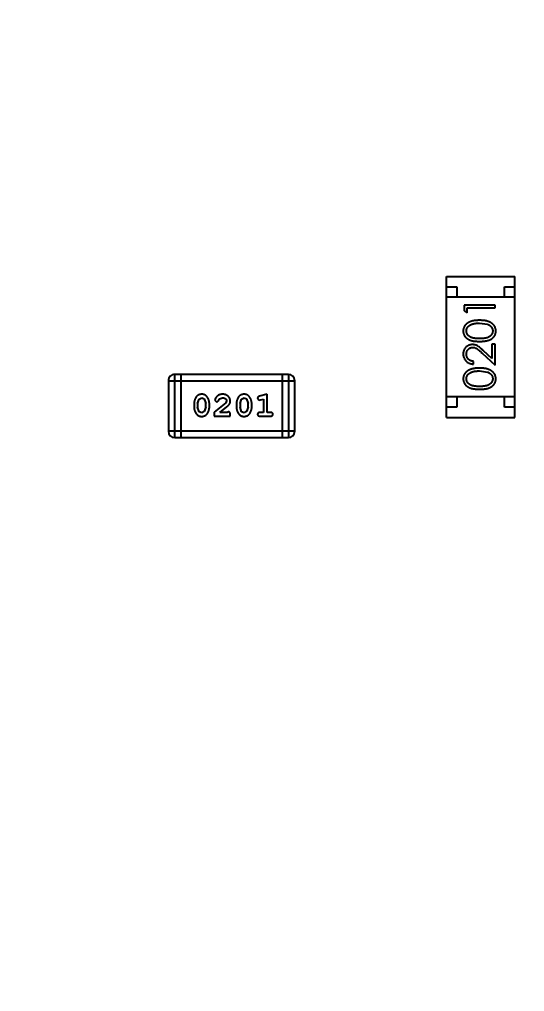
# Model space of a CAD drawing. Header units: inches. Extents: x 246 to 500, y -220 to -17.
# Drawn here: x 461.266 to 463.705, y -108.484 to -103.793 of the extents above; entities that cross this region are included whole.
import ezdxf

# ---------------------------------------------------------------- set-up
doc = ezdxf.new("R2010")
doc.units = ezdxf.units.IN
doc.header["$LTSCALE"] = 1.21
doc.header["$MEASUREMENT"] = 0
doc.header["$PDMODE"] = 3
doc.header["$PDSIZE"] = 0.3125
doc.layers.get('0').update_dxf_attribs({"linetype": 'CONTINUOUS'})
doc.layers.get('Defpoints').update_dxf_attribs({"linetype": 'CONTINUOUS'})
doc.layers.add('DIM', color=3, linetype='CONTINUOUS')
doc.styles.get("Standard").update_dxf_attribs({"font": 'txt', "width": 0.8})
doc.dimstyles.get("Standard").update_dxf_attribs({"dimtxt": 0.15625, "dimasz": 0.1875, "dimexe": 0.125, "dimexo": 0.0625, "dimgap": 0.09, "dimtad": 0, "dimtih": 1, "dimtoh": 1, "dimzin": 4, "dimdsep": 46, "dimtxsty": 'Standard', "dimblk": '_FILLED', "dimblk1": '_FILLED', "dimblk2": '_FILLED', "dimcen": 0.09, "dimazin": 1, "dimtp": 0.01, "dimtm": 0.01, "dimtfac": 1, "dimtofl": 0, "dimtmove": 0, "dimatfit": 3, "dimldrblk": '_FILLED', "dimfxl": 1, "dimtolj": 1, "dimtzin": 4, "dimarcsym": 0})

# ---------------------------------------------------------------- blocks, each defined once
blk = doc.blocks.new('_FILLED')
at = {"color": 0, "linetype": 'ByBlock'}
blk.add_solid([(0, 0), (-1, 0.1667), (-1, -0.1667)], dxfattribs=at)
blk = doc.blocks.new('*D60')
at = {"layer": 'Defpoints', "color": 0}
for p in [(481.9401, -91.8581), (457.6897, -127.8567), (492.1011, -127.8567)]:
    blk.add_point(p, dxfattribs=at)
at = {"layer": 'DIM', "color": 0, "lineweight": -2}
for p, q in [((482.0026, -91.8581), (492.2261, -91.8581)), ((492.1011, -93.8581), (492.1011, -106.8341)), ((492.1011, -125.8567), (492.1011, -112.8807)), ((457.7522, -127.8567), (492.2261, -127.8567))]:
    blk.add_line(p, q, dxfattribs=at)
at = {"layer": 'DIM', "color": 0, "lineweight": -2, "xscale": 2, "yscale": 2, "zscale": 2}
for p, rotation in [((492.1011, -91.8581), 90), ((492.1011, -127.8567), 270)]:
    blk.add_blockref('_FILLED', p, dxfattribs=dict(at, rotation=rotation))
at = {"layer": 'DIM', "color": 0, "insert": (492.1011, -109.8574), "char_height": 2, "attachment_point": 5, "rotation": 90}
blk.add_mtext('\\A1;36.00', dxfattribs=at)

msp = doc.modelspace()

# ---------------------------------------------------------------- linework, layer by layer
at = {"color": 7, "linetype": 'Continuous'}
for p, q in [((463.3276, -105.7138), (463.3276, -105.0338)), ((463.3276, -105.0338), (463.6576, -105.0338)), ((463.6576, -105.7138), (463.6576, -105.0338)), ((463.3276, -105.0838), (463.3776, -105.0838)), ((463.3776, -105.0838), (463.3776, -105.1338)), ((463.6076, -105.1338), (463.6076, -105.0838)), ((463.6076, -105.0838), (463.6576, -105.0838)), ((463.6576, -105.1338), (463.3276, -105.1338)), ((463.4123, -105.172), (463.4123, -105.1997)), ((463.5623, -105.172), (463.4123, -105.172)), ((463.5623, -105.1854), (463.5623, -105.172)), ((463.4123, -105.1997), (463.4277, -105.2085)), ((463.4277, -105.2085), (463.4277, -105.1854)), ((463.4277, -105.1854), (463.5623, -105.1854)), ((463.4873, -105.2585), (463.525, -105.2642)), ((463.5469, -105.3604), (463.5469, -105.4302)), ((463.5623, -105.3604), (463.5469, -105.3604)), ((463.5623, -105.4623), (463.5623, -105.3604)), ((463.5003, -105.4042), (463.5623, -105.4623)), ((463.5469, -105.4302), (463.5069, -105.3927)), ((463.4585, -105.4566), (463.4585, -105.4431)), ((463.4873, -105.4893), (463.525, -105.4949)), ((461.9854, -105.5366), (461.9854, -105.7805)), ((461.9854, -105.5366), (462.595, -105.5366)), ((462.0159, -105.811), (462.0159, -105.5062)), ((462.5645, -105.5062), (462.0159, -105.5062)), ((462.0464, -105.811), (462.0464, -105.5062)), ((462.5341, -105.5062), (462.5341, -105.811)), ((462.5645, -105.5062), (462.5645, -105.811)), ((462.595, -105.7805), (462.595, -105.5366)), ((462.1266, -105.6468), (462.1339, -105.625)), ((462.1339, -105.625), (462.1462, -105.6192)), ((462.1462, -105.6192), (462.1584, -105.6245)), ((462.1584, -105.6245), (462.1659, -105.6468)), ((462.21, -105.6312), (462.2188, -105.6397)), ((462.2188, -105.6397), (462.2273, -105.6331)), ((462.2273, -105.6331), (462.2323, -105.6246)), ((462.2323, -105.6246), (462.2471, -105.6192)), ((462.2666, -105.6338), (462.2619, -105.6435)), ((462.3311, -105.6468), (462.3384, -105.625)), ((462.3384, -105.625), (462.3507, -105.6192)), ((462.3507, -105.6192), (462.3629, -105.6245)), ((462.3629, -105.6245), (462.3705, -105.6468)), ((462.4161, -105.621), (462.424, -105.6302)), ((462.424, -105.6302), (462.4294, -105.6292)), ((462.4617, -105.6019), (462.4251, -105.6118)), ((462.4294, -105.6292), (462.4444, -105.625)), ((462.4444, -105.625), (462.4444, -105.69)), ((462.4617, -105.69), (462.4617, -105.6019)), ((463.6576, -105.6138), (463.3276, -105.6138)), ((463.3776, -105.6138), (463.3776, -105.6638)), ((463.6076, -105.6638), (463.6076, -105.6138)), ((462.1093, -105.6465), (462.1093, -105.6643)), ((462.1266, -105.6468), (462.1266, -105.664)), ((462.1343, -105.6863), (462.1266, -105.664)), ((462.1464, -105.6916), (462.1343, -105.6863)), ((462.1587, -105.6858), (462.1464, -105.6916)), ((462.1659, -105.664), (462.1587, -105.6858)), ((462.1659, -105.664), (462.1659, -105.6468)), ((462.1832, -105.6643), (462.1832, -105.6465)), ((462.2619, -105.6435), (462.2068, -105.6884)), ((462.2068, -105.6884), (462.2068, -105.7073)), ((462.2336, -105.69), (462.2672, -105.663)), ((462.2753, -105.6869), (462.2698, -105.69)), ((462.3138, -105.6465), (462.3138, -105.6643)), ((462.3311, -105.6468), (462.3311, -105.664)), ((462.3388, -105.6863), (462.3311, -105.664)), ((462.3509, -105.6916), (462.3388, -105.6863)), ((462.3632, -105.6858), (462.3509, -105.6916)), ((462.3705, -105.664), (462.3632, -105.6858)), ((462.3705, -105.664), (462.3705, -105.6468)), ((462.3878, -105.6643), (462.3878, -105.6465)), ((463.3776, -105.6638), (463.3276, -105.6638)), ((463.6576, -105.6638), (463.6076, -105.6638)), ((462.2068, -105.7073), (462.2839, -105.7073)), ((462.2698, -105.69), (462.2336, -105.69)), ((462.2839, -105.7073), (462.2839, -105.6995)), ((462.4444, -105.69), (462.4271, -105.69)), ((462.4271, -105.7073), (462.479, -105.7073)), ((462.479, -105.69), (462.4617, -105.69)), ((463.3276, -105.7138), (463.6576, -105.7138)), ((462.595, -105.7805), (461.9854, -105.7805)), ((462.0159, -105.811), (462.5645, -105.811))]:
    msp.add_line(p, q, dxfattribs=at)
for centre, start, end in [((462.0159, -105.5366), 89.9999, 179.9999), ((462.5645, -105.5366), 359.9999, 89.9999), ((462.0159, -105.7805), 179.9999, 269.9999), ((462.5645, -105.7805), 269.9999, 359.9999)]:
    msp.add_arc(centre, 0.0305, start, end, dxfattribs=at)
for points, knots in [([(463.4874, -105.245), (463.4851, -105.2451), (463.4806, -105.2451), (463.474, -105.2454), (463.4678, -105.2459), (463.462, -105.2467), (463.4565, -105.2476), (463.4514, -105.2488), (463.4466, -105.2502), (463.4422, -105.2518), (463.4381, -105.2536), (463.4343, -105.2555), (463.4307, -105.2577), (463.4274, -105.2599), (463.4244, -105.2623), (463.4216, -105.2649), (463.4191, -105.2676), (463.4169, -105.2705), (463.4149, -105.2735), (463.4132, -105.2765), (463.4117, -105.2797), (463.4106, -105.283), (463.4096, -105.2863), (463.409, -105.2897), (463.4086, -105.2932), (463.4085, -105.2956), (463.4085, -105.2968)], [0, 0, 0, 0, 0.065278, 0.127205, 0.186168, 0.241675, 0.294115, 0.343609, 0.390387, 0.434463, 0.476646, 0.517002, 0.555936, 0.593716, 0.630057, 0.665601, 0.700745, 0.734917, 0.768681, 0.802087, 0.834849, 0.867433, 0.900138, 0.932806, 0.966212, 1, 1, 1, 1]), ([(463.4239, -105.2964), (463.424, -105.2947), (463.4241, -105.2914), (463.4254, -105.2866), (463.4275, -105.2819), (463.4299, -105.2782), (463.4321, -105.2753), (463.4342, -105.2733), (463.4364, -105.2713), (463.4389, -105.2695), (463.4416, -105.2678), (463.4445, -105.2663), (463.4477, -105.2648), (463.4511, -105.2635), (463.4548, -105.2623), (463.4587, -105.2613), (463.4629, -105.2604), (463.4673, -105.2597), (463.4719, -105.2592), (463.4768, -105.2587), (463.482, -105.2586), (463.4855, -105.2585), (463.4873, -105.2585)], [0, 0, 0, 0, 0.059689, 0.119507, 0.181075, 0.246162, 0.279894, 0.314468, 0.350403, 0.387474, 0.426147, 0.466624, 0.508745, 0.553328, 0.600058, 0.649177, 0.700552, 0.754894, 0.811825, 0.871514, 0.934319, 1, 1, 1, 1]), ([(463.5662, -105.2968), (463.5662, -105.2956), (463.5661, -105.2932), (463.5657, -105.2897), (463.565, -105.2863), (463.5641, -105.2829), (463.5629, -105.2797), (463.5614, -105.2765), (463.5597, -105.2734), (463.5577, -105.2704), (463.5555, -105.2675), (463.5529, -105.2648), (463.5502, -105.2622), (463.5471, -105.2598), (463.5438, -105.2575), (463.5402, -105.2554), (463.5364, -105.2535), (463.5324, -105.2517), (463.528, -105.2501), (463.5232, -105.2488), (463.5181, -105.2476), (463.5127, -105.2466), (463.5069, -105.246), (463.5007, -105.2454), (463.4942, -105.2451), (463.4897, -105.2451), (463.4874, -105.245)], [0, 0, 0, 0, 0.033824, 0.067298, 0.10028, 0.133019, 0.165736, 0.198792, 0.232372, 0.266409, 0.301016, 0.336196, 0.371972, 0.408574, 0.446394, 0.485225, 0.525372, 0.567224, 0.611081, 0.65775, 0.70702, 0.759235, 0.814484, 0.873227, 0.934937, 1, 1, 1, 1]), ([(463.525, -105.2642), (463.5261, -105.2646), (463.5281, -105.2653), (463.5311, -105.2667), (463.5338, -105.2681), (463.5363, -105.2697), (463.5386, -105.2715), (463.5408, -105.2733), (463.5427, -105.2753), (463.5449, -105.2781), (463.5473, -105.2818), (463.5493, -105.2865), (463.5506, -105.2914), (463.5507, -105.2947), (463.5508, -105.2964)], [0, 0, 0, 0, 0.075949, 0.148549, 0.218996, 0.286119, 0.351826, 0.416074, 0.478265, 0.540325, 0.660405, 0.774606, 0.887187, 1, 1, 1, 1]), ([(463.4085, -105.2968), (463.4085, -105.298), (463.4085, -105.3003), (463.409, -105.3038), (463.4096, -105.3071), (463.4106, -105.3104), (463.4117, -105.3137), (463.4132, -105.3168), (463.4149, -105.3198), (463.4168, -105.3228), (463.4191, -105.3256), (463.4215, -105.3282), (463.4242, -105.3307), (463.4272, -105.333), (463.4304, -105.3352), (463.4338, -105.3372), (463.4375, -105.339), (463.4415, -105.3407), (463.4458, -105.3422), (463.4505, -105.3435), (463.4556, -105.3446), (463.4612, -105.3454), (463.4671, -105.3461), (463.4735, -105.3466), (463.4803, -105.3469), (463.485, -105.3469), (463.4874, -105.347)], [0, 0, 0, 0, 0.033742, 0.066533, 0.099153, 0.13154, 0.164087, 0.196563, 0.229707, 0.263315, 0.297504, 0.331686, 0.366482, 0.4021, 0.438958, 0.476748, 0.515985, 0.556589, 0.599519, 0.645765, 0.695487, 0.748721, 0.805687, 0.866754, 0.931405, 1, 1, 1, 1]), ([(463.4873, -105.3335), (463.4853, -105.3335), (463.4814, -105.3335), (463.4758, -105.3332), (463.4705, -105.3329), (463.4656, -105.3324), (463.461, -105.3318), (463.4569, -105.3309), (463.4531, -105.33), (463.4497, -105.3289), (463.4466, -105.3277), (463.4437, -105.3263), (463.441, -105.3248), (463.4385, -105.3232), (463.4362, -105.3215), (463.4341, -105.3196), (463.4321, -105.3175), (463.4299, -105.3147), (463.4275, -105.3109), (463.4254, -105.3062), (463.4241, -105.3013), (463.424, -105.298), (463.4239, -105.2964)], [0, 0, 0, 0, 0.073302, 0.142286, 0.206253, 0.266017, 0.321612, 0.372532, 0.419497, 0.462398, 0.502825, 0.541489, 0.579034, 0.615143, 0.650298, 0.684912, 0.718701, 0.752189, 0.817245, 0.879117, 0.939613, 1, 1, 1, 1]), ([(463.5508, -105.2964), (463.5507, -105.298), (463.5505, -105.3013), (463.5492, -105.3062), (463.5472, -105.3109), (463.5448, -105.3147), (463.5425, -105.3175), (463.5406, -105.3196), (463.5384, -105.3215), (463.5361, -105.3233), (463.5336, -105.3249), (463.5309, -105.3264), (463.528, -105.3277), (463.5249, -105.329), (463.5215, -105.3301), (463.5177, -105.331), (463.5135, -105.3317), (463.509, -105.3324), (463.5041, -105.3329), (463.4989, -105.3332), (463.4932, -105.3335), (463.4893, -105.3335), (463.4873, -105.3335)], [0, 0, 0, 0, 0.060034, 0.120278, 0.182348, 0.247919, 0.281641, 0.315701, 0.350322, 0.385703, 0.421819, 0.459196, 0.497866, 0.538301, 0.58121, 0.628183, 0.679403, 0.734699, 0.794074, 0.858416, 0.927049, 1, 1, 1, 1]), ([(463.4874, -105.347), (463.4898, -105.3469), (463.4944, -105.3469), (463.5012, -105.3466), (463.5075, -105.3461), (463.5135, -105.3454), (463.519, -105.3445), (463.5242, -105.3434), (463.5289, -105.3421), (463.5332, -105.3406), (463.5372, -105.3389), (463.5409, -105.337), (463.5444, -105.335), (463.5476, -105.3329), (463.5506, -105.3306), (463.5533, -105.3281), (463.5557, -105.3254), (463.5579, -105.3226), (463.5599, -105.3197), (463.5616, -105.3167), (463.563, -105.3136), (463.5641, -105.3104), (463.5651, -105.3071), (463.5657, -105.3038), (463.5661, -105.3003), (463.5662, -105.298), (463.5662, -105.2968)], [0, 0, 0, 0, 0.068113, 0.132564, 0.193427, 0.250218, 0.303569, 0.353576, 0.400235, 0.443586, 0.484619, 0.524292, 0.56238, 0.599049, 0.63494, 0.669782, 0.704009, 0.737842, 0.771098, 0.803896, 0.836415, 0.868639, 0.900715, 0.933378, 0.966213, 1, 1, 1, 1]), ([(463.4531, -105.3623), (463.4516, -105.3624), (463.4487, -105.3625), (463.4444, -105.363), (463.4402, -105.3641), (463.4362, -105.3654), (463.4324, -105.3672), (463.4287, -105.3694), (463.4251, -105.3719), (463.4217, -105.3748), (463.4186, -105.378), (463.4159, -105.3816), (463.4136, -105.3853), (463.4117, -105.3893), (463.4103, -105.3936), (463.4093, -105.3981), (463.4086, -105.4028), (463.4085, -105.406), (463.4085, -105.4077)], [0, 0, 0, 0, 0.06271, 0.123347, 0.183401, 0.242828, 0.302097, 0.36242, 0.423725, 0.487032, 0.550491, 0.612709, 0.674265, 0.73617, 0.799211, 0.863483, 0.930525, 1, 1, 1, 1]), ([(463.4085, -105.4077), (463.4085, -105.4093), (463.4086, -105.4126), (463.4093, -105.4175), (463.4104, -105.4221), (463.4119, -105.4265), (463.4139, -105.4307), (463.4163, -105.4347), (463.4192, -105.4386), (463.4225, -105.4421), (463.4261, -105.4454), (463.43, -105.4483), (463.4342, -105.4507), (463.4386, -105.4527), (463.4432, -105.4544), (463.4481, -105.4555), (463.4532, -105.4563), (463.4567, -105.4565), (463.4585, -105.4566)], [0, 0, 0, 0, 0.06445, 0.126725, 0.187421, 0.247417, 0.306749, 0.366595, 0.427749, 0.490235, 0.553031, 0.614805, 0.676505, 0.738096, 0.801021, 0.864897, 0.931209, 1, 1, 1, 1]), ([(463.4239, -105.4083), (463.4239, -105.4072), (463.424, -105.405), (463.4244, -105.4018), (463.4251, -105.3987), (463.4261, -105.3957), (463.4273, -105.3929), (463.4289, -105.3902), (463.4307, -105.3876), (463.4328, -105.3852), (463.4351, -105.383), (463.4375, -105.3811), (463.44, -105.3795), (463.4427, -105.3781), (463.4454, -105.3771), (463.4483, -105.3764), (463.4512, -105.3759), (463.4533, -105.3758), (463.4543, -105.3758)], [0, 0, 0, 0, 0.068027, 0.133505, 0.19695, 0.26027, 0.322741, 0.384982, 0.448465, 0.513424, 0.578224, 0.640011, 0.700094, 0.760067, 0.819012, 0.877878, 0.938035, 1, 1, 1, 1]), ([(463.5069, -105.3927), (463.5054, -105.3913), (463.5024, -105.3885), (463.498, -105.3845), (463.4939, -105.381), (463.49, -105.3778), (463.4864, -105.3749), (463.483, -105.3725), (463.4799, -105.3704), (463.476, -105.368), (463.4713, -105.3657), (463.4654, -105.3638), (463.4593, -105.3626), (463.4552, -105.3624), (463.4531, -105.3623)], [0, 0, 0, 0, 0.09953, 0.192079, 0.277712, 0.357454, 0.429648, 0.495771, 0.555538, 0.608657, 0.707578, 0.804328, 0.901298, 1, 1, 1, 1]), ([(463.4543, -105.3758), (463.4559, -105.3759), (463.4591, -105.376), (463.4639, -105.377), (463.4686, -105.3787), (463.4724, -105.3807), (463.4755, -105.3828), (463.4782, -105.3846), (463.4811, -105.387), (463.4844, -105.3896), (463.4879, -105.3927), (463.4918, -105.3962), (463.4959, -105.4), (463.4988, -105.4028), (463.5003, -105.4042)], [0, 0, 0, 0, 0.088014, 0.174976, 0.2638, 0.355443, 0.406413, 0.465519, 0.533076, 0.609353, 0.693899, 0.787171, 0.889197, 1, 1, 1, 1]), ([(463.4585, -105.4431), (463.4572, -105.443), (463.4545, -105.4427), (463.4508, -105.442), (463.4472, -105.441), (463.4439, -105.4398), (463.4408, -105.4383), (463.438, -105.4366), (463.4353, -105.4346), (463.4329, -105.4323), (463.4308, -105.4298), (463.4289, -105.4272), (463.4274, -105.4244), (463.4261, -105.4215), (463.4251, -105.4184), (463.4244, -105.4152), (463.424, -105.4118), (463.4239, -105.4095), (463.4239, -105.4083)], [0, 0, 0, 0, 0.073648, 0.143686, 0.210962, 0.275557, 0.338064, 0.399311, 0.4594, 0.51934, 0.579024, 0.637809, 0.695959, 0.754122, 0.813113, 0.873453, 0.935561, 1, 1, 1, 1]), ([(463.4874, -105.4758), (463.4851, -105.4758), (463.4806, -105.4759), (463.474, -105.4762), (463.4678, -105.4767), (463.462, -105.4775), (463.4565, -105.4784), (463.4514, -105.4796), (463.4466, -105.481), (463.4422, -105.4826), (463.4381, -105.4844), (463.4343, -105.4863), (463.4307, -105.4884), (463.4274, -105.4907), (463.4244, -105.4931), (463.4216, -105.4956), (463.4191, -105.4984), (463.4169, -105.5012), (463.4149, -105.5042), (463.4132, -105.5073), (463.4117, -105.5105), (463.4106, -105.5137), (463.4096, -105.5171), (463.409, -105.5205), (463.4086, -105.524), (463.4085, -105.5264), (463.4085, -105.5276)], [0, 0, 0, 0, 0.065278, 0.127205, 0.186168, 0.241675, 0.294115, 0.343609, 0.390387, 0.434463, 0.476646, 0.517002, 0.555936, 0.593716, 0.630057, 0.665601, 0.700745, 0.734917, 0.768681, 0.802087, 0.834849, 0.867433, 0.900138, 0.932806, 0.966212, 1, 1, 1, 1]), ([(463.4239, -105.5271), (463.424, -105.5255), (463.4241, -105.5222), (463.4254, -105.5174), (463.4275, -105.5127), (463.4299, -105.5089), (463.4321, -105.5061), (463.4342, -105.504), (463.4364, -105.5021), (463.4389, -105.5003), (463.4416, -105.4986), (463.4445, -105.497), (463.4477, -105.4956), (463.4511, -105.4943), (463.4548, -105.4931), (463.4587, -105.492), (463.4629, -105.4912), (463.4673, -105.4905), (463.4719, -105.49), (463.4768, -105.4895), (463.482, -105.4893), (463.4855, -105.4893), (463.4873, -105.4893)], [0, 0, 0, 0, 0.059689, 0.119507, 0.181075, 0.246162, 0.279894, 0.314468, 0.350403, 0.387474, 0.426147, 0.466624, 0.508745, 0.553328, 0.600058, 0.649177, 0.700552, 0.754894, 0.811825, 0.871514, 0.934319, 1, 1, 1, 1]), ([(463.5662, -105.5276), (463.5662, -105.5264), (463.5661, -105.524), (463.5657, -105.5205), (463.565, -105.5171), (463.5641, -105.5137), (463.5629, -105.5105), (463.5614, -105.5073), (463.5597, -105.5042), (463.5577, -105.5011), (463.5555, -105.4983), (463.5529, -105.4955), (463.5502, -105.4929), (463.5471, -105.4905), (463.5438, -105.4883), (463.5402, -105.4862), (463.5364, -105.4843), (463.5324, -105.4825), (463.528, -105.4809), (463.5232, -105.4796), (463.5181, -105.4784), (463.5127, -105.4774), (463.5069, -105.4767), (463.5007, -105.4762), (463.4942, -105.4759), (463.4897, -105.4758), (463.4874, -105.4758)], [0, 0, 0, 0, 0.033824, 0.067298, 0.10028, 0.133019, 0.165736, 0.198792, 0.232372, 0.266409, 0.301016, 0.336196, 0.371972, 0.408574, 0.446394, 0.485225, 0.525372, 0.567224, 0.611081, 0.65775, 0.70702, 0.759235, 0.814484, 0.873227, 0.934937, 1, 1, 1, 1]), ([(463.525, -105.4949), (463.5261, -105.4953), (463.5281, -105.4961), (463.5311, -105.4974), (463.5338, -105.4989), (463.5363, -105.5005), (463.5386, -105.5022), (463.5408, -105.5041), (463.5427, -105.5061), (463.5449, -105.5089), (463.5473, -105.5126), (463.5493, -105.5173), (463.5506, -105.5221), (463.5507, -105.5255), (463.5508, -105.5271)], [0, 0, 0, 0, 0.075949, 0.148549, 0.218996, 0.286119, 0.351826, 0.416074, 0.478265, 0.540325, 0.660405, 0.774606, 0.887187, 1, 1, 1, 1]), ([(463.4085, -105.5276), (463.4085, -105.5288), (463.4085, -105.5311), (463.409, -105.5345), (463.4096, -105.5379), (463.4106, -105.5412), (463.4117, -105.5444), (463.4132, -105.5475), (463.4149, -105.5506), (463.4168, -105.5535), (463.4191, -105.5563), (463.4215, -105.559), (463.4242, -105.5615), (463.4272, -105.5638), (463.4304, -105.5659), (463.4338, -105.568), (463.4375, -105.5698), (463.4415, -105.5715), (463.4458, -105.5729), (463.4505, -105.5742), (463.4556, -105.5753), (463.4612, -105.5762), (463.4671, -105.5769), (463.4735, -105.5774), (463.4803, -105.5777), (463.485, -105.5777), (463.4874, -105.5777)], [0, 0, 0, 0, 0.033742, 0.066533, 0.099153, 0.13154, 0.164087, 0.196563, 0.229707, 0.263315, 0.297504, 0.331686, 0.366482, 0.4021, 0.438958, 0.476748, 0.515985, 0.556589, 0.599519, 0.645765, 0.695487, 0.748721, 0.805687, 0.866754, 0.931405, 1, 1, 1, 1]), ([(463.4873, -105.5643), (463.4853, -105.5643), (463.4814, -105.5643), (463.4758, -105.564), (463.4705, -105.5637), (463.4656, -105.5631), (463.461, -105.5625), (463.4569, -105.5617), (463.4531, -105.5608), (463.4497, -105.5597), (463.4466, -105.5585), (463.4437, -105.5571), (463.441, -105.5556), (463.4385, -105.554), (463.4362, -105.5522), (463.4341, -105.5503), (463.4321, -105.5483), (463.4299, -105.5455), (463.4275, -105.5417), (463.4254, -105.537), (463.4241, -105.5321), (463.424, -105.5288), (463.4239, -105.5271)], [0, 0, 0, 0, 0.073302, 0.142286, 0.206253, 0.266017, 0.321612, 0.372532, 0.419497, 0.462398, 0.502825, 0.541489, 0.579034, 0.615143, 0.650298, 0.684912, 0.718701, 0.752189, 0.817245, 0.879117, 0.939613, 1, 1, 1, 1]), ([(463.5508, -105.5271), (463.5507, -105.5288), (463.5505, -105.5321), (463.5492, -105.537), (463.5472, -105.5417), (463.5448, -105.5455), (463.5425, -105.5483), (463.5406, -105.5504), (463.5384, -105.5523), (463.5361, -105.554), (463.5336, -105.5557), (463.5309, -105.5571), (463.528, -105.5585), (463.5249, -105.5597), (463.5215, -105.5608), (463.5177, -105.5617), (463.5135, -105.5625), (463.509, -105.5632), (463.5041, -105.5636), (463.4989, -105.564), (463.4932, -105.5643), (463.4893, -105.5643), (463.4873, -105.5643)], [0, 0, 0, 0, 0.060034, 0.120278, 0.182348, 0.247919, 0.281641, 0.315701, 0.350322, 0.385703, 0.421819, 0.459196, 0.497866, 0.538301, 0.58121, 0.628183, 0.679403, 0.734699, 0.794074, 0.858416, 0.927049, 1, 1, 1, 1]), ([(463.4874, -105.5777), (463.4898, -105.5777), (463.4944, -105.5777), (463.5012, -105.5774), (463.5075, -105.5769), (463.5135, -105.5762), (463.519, -105.5753), (463.5242, -105.5742), (463.5289, -105.5729), (463.5332, -105.5714), (463.5372, -105.5697), (463.5409, -105.5678), (463.5444, -105.5658), (463.5476, -105.5636), (463.5506, -105.5613), (463.5533, -105.5589), (463.5557, -105.5562), (463.5579, -105.5534), (463.5599, -105.5505), (463.5616, -105.5475), (463.563, -105.5444), (463.5641, -105.5412), (463.5651, -105.5379), (463.5657, -105.5345), (463.5661, -105.5311), (463.5662, -105.5288), (463.5662, -105.5276)], [0, 0, 0, 0, 0.068113, 0.132564, 0.193427, 0.250218, 0.303569, 0.353576, 0.400235, 0.443586, 0.484619, 0.524292, 0.56238, 0.599049, 0.63494, 0.669782, 0.704009, 0.737842, 0.771098, 0.803896, 0.836415, 0.868639, 0.900715, 0.933378, 0.966213, 1, 1, 1, 1]), ([(462.1461, -105.6019), (462.1447, -105.602), (462.1419, -105.602), (462.1378, -105.6027), (462.1339, -105.6039), (462.1304, -105.6054), (462.1271, -105.6075), (462.124, -105.61), (462.1212, -105.613), (462.1188, -105.6164), (462.1166, -105.62), (462.1146, -105.6237), (462.113, -105.6274), (462.1117, -105.6311), (462.1106, -105.6349), (462.1099, -105.6388), (462.1094, -105.6426), (462.1093, -105.6452), (462.1093, -105.6465)], [0, 0, 0, 0, 0.06692, 0.130834, 0.19258, 0.252759, 0.312631, 0.373411, 0.436359, 0.501894, 0.568244, 0.632472, 0.69556, 0.757163, 0.818592, 0.878885, 0.939235, 1, 1, 1, 1]), ([(462.1832, -105.6465), (462.1832, -105.6455), (462.1832, -105.6433), (462.1829, -105.6401), (462.1824, -105.637), (462.1817, -105.6339), (462.1808, -105.6308), (462.1797, -105.6278), (462.1784, -105.6249), (462.1769, -105.622), (462.1753, -105.6192), (462.1736, -105.6167), (462.172, -105.6144), (462.1703, -105.6123), (462.1686, -105.6104), (462.1669, -105.6088), (462.1652, -105.6073), (462.1628, -105.6058), (462.1596, -105.6042), (462.1554, -105.6029), (462.1509, -105.6021), (462.1477, -105.602), (462.1461, -105.6019)], [0, 0, 0, 0, 0.049855, 0.099516, 0.148482, 0.19758, 0.246804, 0.296268, 0.346517, 0.397047, 0.446826, 0.49336, 0.537801, 0.579207, 0.617974, 0.654833, 0.689171, 0.722088, 0.786392, 0.853518, 0.924186, 1, 1, 1, 1]), ([(462.2473, -105.6019), (462.2456, -105.602), (462.2422, -105.6021), (462.2373, -105.6029), (462.2325, -105.6044), (462.228, -105.6064), (462.2239, -105.6088), (462.2202, -105.6117), (462.2171, -105.6149), (462.2146, -105.6185), (462.2126, -105.6221), (462.2111, -105.6254), (462.2102, -105.6284), (462.2101, -105.6303), (462.21, -105.6312)], [0, 0, 0, 0, 0.098286, 0.193983, 0.289056, 0.384352, 0.477435, 0.566197, 0.652355, 0.737986, 0.818188, 0.887401, 0.94802, 1, 1, 1, 1]), ([(462.2471, -105.6192), (462.2485, -105.6193), (462.2512, -105.6194), (462.255, -105.6202), (462.2584, -105.6216), (462.2613, -105.6235), (462.2636, -105.6258), (462.2654, -105.6282), (462.2664, -105.6309), (462.2666, -105.6328), (462.2666, -105.6338)], [0, 0, 0, 0, 0.156344, 0.299348, 0.4327, 0.561, 0.682299, 0.791883, 0.89611, 1, 1, 1, 1]), ([(462.2839, -105.6347), (462.2839, -105.6336), (462.2838, -105.6314), (462.2834, -105.6281), (462.2825, -105.625), (462.2814, -105.6221), (462.2799, -105.6192), (462.2782, -105.6165), (462.2761, -105.6139), (462.2737, -105.6115), (462.271, -105.6092), (462.2682, -105.6073), (462.2651, -105.6056), (462.2619, -105.6042), (462.2585, -105.6032), (462.2549, -105.6024), (462.2511, -105.602), (462.2486, -105.6019), (462.2473, -105.6019)], [0, 0, 0, 0, 0.060981, 0.120256, 0.178148, 0.236115, 0.293993, 0.352864, 0.413358, 0.476056, 0.539296, 0.602396, 0.665116, 0.728325, 0.792919, 0.859317, 0.928302, 1, 1, 1, 1]), ([(462.2672, -105.663), (462.268, -105.6622), (462.2697, -105.6607), (462.2721, -105.6585), (462.2742, -105.6564), (462.2761, -105.6544), (462.2777, -105.6525), (462.2791, -105.6508), (462.2802, -105.6491), (462.2813, -105.6471), (462.2824, -105.6445), (462.2833, -105.6413), (462.2838, -105.6381), (462.2839, -105.6358), (462.2839, -105.6347)], [0, 0, 0, 0, 0.103002, 0.197728, 0.285279, 0.365235, 0.437224, 0.502446, 0.560545, 0.611446, 0.707576, 0.80349, 0.900532, 1, 1, 1, 1]), ([(462.3506, -105.6019), (462.3492, -105.602), (462.3464, -105.602), (462.3423, -105.6027), (462.3385, -105.6039), (462.3349, -105.6054), (462.3316, -105.6075), (462.3285, -105.61), (462.3257, -105.613), (462.3233, -105.6164), (462.3211, -105.62), (462.3192, -105.6237), (462.3175, -105.6274), (462.3162, -105.6311), (462.3151, -105.6349), (462.3144, -105.6388), (462.3139, -105.6426), (462.3138, -105.6452), (462.3138, -105.6465)], [0, 0, 0, 0, 0.06692, 0.130834, 0.19258, 0.252759, 0.312631, 0.373411, 0.436359, 0.501894, 0.568244, 0.632472, 0.69556, 0.757163, 0.818592, 0.878885, 0.939235, 1, 1, 1, 1]), ([(462.3878, -105.6465), (462.3877, -105.6455), (462.3877, -105.6433), (462.3874, -105.6401), (462.3869, -105.637), (462.3862, -105.6339), (462.3853, -105.6308), (462.3842, -105.6278), (462.3829, -105.6249), (462.3814, -105.622), (462.3798, -105.6192), (462.3781, -105.6167), (462.3765, -105.6144), (462.3748, -105.6123), (462.3731, -105.6104), (462.3714, -105.6088), (462.3697, -105.6073), (462.3673, -105.6058), (462.3641, -105.6042), (462.36, -105.6029), (462.3554, -105.6021), (462.3523, -105.602), (462.3506, -105.6019)], [0, 0, 0, 0, 0.049855, 0.099516, 0.148482, 0.19758, 0.246804, 0.296268, 0.346517, 0.397047, 0.446826, 0.49336, 0.537801, 0.579207, 0.617974, 0.654833, 0.689171, 0.722088, 0.786392, 0.853518, 0.924186, 1, 1, 1, 1]), ([(462.4251, -105.6118), (462.4243, -105.6121), (462.4227, -105.6125), (462.4206, -105.6134), (462.419, -105.6143), (462.4178, -105.6153), (462.417, -105.6165), (462.4165, -105.6178), (462.4161, -105.6193), (462.4161, -105.6204), (462.4161, -105.621)], [0, 0, 0, 0, 0.187321, 0.344927, 0.475328, 0.579604, 0.674244, 0.773631, 0.882025, 1, 1, 1, 1]), ([(462.1093, -105.6643), (462.1093, -105.6654), (462.1094, -105.6675), (462.1097, -105.6707), (462.1102, -105.6738), (462.1109, -105.6769), (462.1117, -105.6799), (462.1129, -105.6829), (462.1141, -105.6859), (462.1156, -105.6888), (462.1172, -105.6915), (462.1188, -105.694), (462.1204, -105.6963), (462.1221, -105.6985), (462.1238, -105.7003), (462.1255, -105.702), (462.1272, -105.7034), (462.1296, -105.705), (462.1328, -105.7066), (462.137, -105.7079), (462.1415, -105.7088), (462.1447, -105.7088), (462.1464, -105.7089)], [0, 0, 0, 0, 0.049886, 0.09882, 0.148132, 0.19689, 0.246038, 0.295176, 0.345305, 0.395692, 0.445312, 0.491875, 0.535813, 0.577009, 0.616081, 0.652689, 0.687585, 0.720206, 0.785062, 0.85223, 0.923759, 1, 1, 1, 1]), ([(462.1464, -105.7089), (462.1478, -105.7089), (462.1506, -105.7088), (462.1547, -105.7081), (462.1585, -105.7069), (462.1621, -105.7054), (462.1654, -105.7033), (462.1685, -105.7008), (462.1713, -105.6979), (462.1737, -105.6945), (462.1759, -105.6909), (462.1779, -105.6872), (462.1795, -105.6835), (462.1809, -105.6797), (462.1819, -105.6759), (462.1827, -105.6721), (462.1832, -105.6682), (462.1832, -105.6656), (462.1832, -105.6643)], [0, 0, 0, 0, 0.067217, 0.131051, 0.19272, 0.252824, 0.312745, 0.373449, 0.436041, 0.501494, 0.567761, 0.632087, 0.695096, 0.757109, 0.817993, 0.878657, 0.939311, 1, 1, 1, 1]), ([(462.2839, -105.6995), (462.2839, -105.6984), (462.2839, -105.6964), (462.2834, -105.6937), (462.2828, -105.6915), (462.2817, -105.6897), (462.2804, -105.6884), (462.2789, -105.6875), (462.2771, -105.6869), (462.2759, -105.6869), (462.2753, -105.6869)], [0, 0, 0, 0, 0.1844, 0.34094, 0.473574, 0.586824, 0.690029, 0.789175, 0.890445, 1, 1, 1, 1]), ([(462.3138, -105.6643), (462.3138, -105.6654), (462.3139, -105.6675), (462.3142, -105.6707), (462.3147, -105.6738), (462.3154, -105.6769), (462.3162, -105.6799), (462.3174, -105.6829), (462.3186, -105.6859), (462.3201, -105.6888), (462.3217, -105.6915), (462.3233, -105.694), (462.325, -105.6963), (462.3266, -105.6985), (462.3283, -105.7003), (462.33, -105.702), (462.3317, -105.7034), (462.3341, -105.705), (462.3373, -105.7066), (462.3415, -105.7079), (462.346, -105.7088), (462.3492, -105.7088), (462.3509, -105.7089)], [0, 0, 0, 0, 0.049886, 0.09882, 0.148132, 0.19689, 0.246038, 0.295176, 0.345305, 0.395692, 0.445312, 0.491875, 0.535813, 0.577009, 0.616081, 0.652689, 0.687585, 0.720206, 0.785062, 0.85223, 0.923759, 1, 1, 1, 1]), ([(462.3509, -105.7089), (462.3523, -105.7089), (462.3551, -105.7088), (462.3592, -105.7081), (462.3631, -105.7069), (462.3666, -105.7054), (462.37, -105.7033), (462.373, -105.7008), (462.3758, -105.6979), (462.3783, -105.6945), (462.3804, -105.6909), (462.3824, -105.6872), (462.3841, -105.6835), (462.3854, -105.6797), (462.3864, -105.6759), (462.3872, -105.6721), (462.3877, -105.6682), (462.3877, -105.6656), (462.3878, -105.6643)], [0, 0, 0, 0, 0.067217, 0.131051, 0.19272, 0.252824, 0.312745, 0.373449, 0.436041, 0.501494, 0.567761, 0.632087, 0.695096, 0.757109, 0.817993, 0.878657, 0.939311, 1, 1, 1, 1]), ([(462.4271, -105.69), (462.4262, -105.69), (462.4245, -105.6901), (462.4222, -105.6905), (462.4202, -105.6913), (462.4187, -105.6924), (462.4175, -105.6937), (462.4167, -105.6952), (462.4162, -105.6969), (462.4161, -105.6981), (462.4161, -105.6987)], [0, 0, 0, 0, 0.169102, 0.317658, 0.446239, 0.563118, 0.671828, 0.776546, 0.884858, 1, 1, 1, 1]), ([(462.4161, -105.6987), (462.4161, -105.6993), (462.4162, -105.7005), (462.4167, -105.7021), (462.4175, -105.7037), (462.4187, -105.705), (462.4202, -105.7061), (462.4222, -105.7068), (462.4245, -105.7073), (462.4262, -105.7073), (462.4271, -105.7073)], [0, 0, 0, 0, 0.115051, 0.223278, 0.329269, 0.437893, 0.554681, 0.682591, 0.83103, 1, 1, 1, 1]), ([(462.49, -105.6987), (462.49, -105.6981), (462.4899, -105.6969), (462.4894, -105.6952), (462.4886, -105.6937), (462.4874, -105.6924), (462.4859, -105.6913), (462.4839, -105.6905), (462.4816, -105.6901), (462.4799, -105.69), (462.479, -105.69)], [0, 0, 0, 0, 0.11517, 0.223509, 0.328254, 0.438012, 0.553651, 0.682263, 0.830856, 1, 1, 1, 1]), ([(462.479, -105.7073), (462.4799, -105.7073), (462.4816, -105.7073), (462.4839, -105.7068), (462.4859, -105.7061), (462.4874, -105.705), (462.4886, -105.7037), (462.4894, -105.7021), (462.4899, -105.7005), (462.49, -105.6993), (462.49, -105.6987)], [0, 0, 0, 0, 0.169012, 0.317488, 0.445429, 0.560977, 0.67065, 0.776666, 0.88492, 1, 1, 1, 1])]:
    msp.add_open_spline(points, degree=3, knots=knots, dxfattribs=at)

# ---------------------------------------------------------------- dimensions: what is measured, and where the dimension line sits
at = {"layer": 'DIM'}
dim = msp.add_linear_dim(base=(492.1011, -127.8567), p1=(481.9401, -91.8581), p2=(457.6897, -127.8567), angle=90, dimstyle='Standard', override={"dimtxt": 2, "dimasz": 2, "dimtih": 0, "dimtoh": 0, "dimzin": 0, "dimcen": 0.198, "dimadec": 0, "dimazin": 0, "dimtp": 0, "dimtm": 0, "dimtdec": 4, "dimtzin": 0}, dxfattribs=at)
dim.commit()
dim.dimension.update_dxf_attribs({"geometry": '*D60', "text_midpoint": (492.1011, -109.8574)})

doc.saveas('drawing.dxf')
